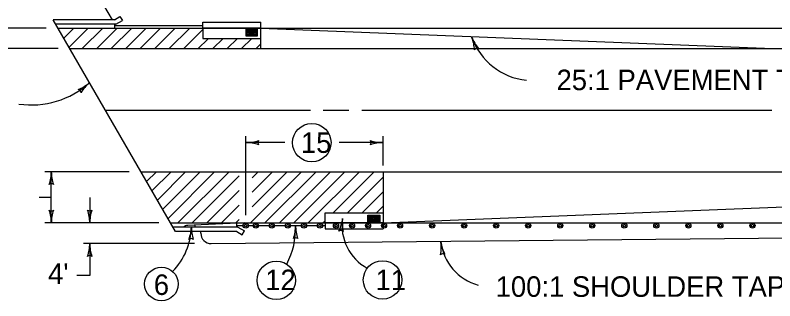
# Model space of a CAD drawing. Extents: x 1007 to 1035.5, y 1000.5 to 1021.5.
# Drawn here: x 1012.37 to 1019.78, y 1012.54 to 1015.33 of the extents above; entities that cross this region are included whole.
import ezdxf

# ---------------------------------------------------------------- set-up
doc = ezdxf.new("R2010")
doc.units = 0
for name, color, linetype in [('Level 1', 7, 'Continuous'), ('Level 40', 7, 'Continuous'), ('Level 5', 7, 'Continuous')]:
    doc.layers.add(name, color=color, linetype=linetype)

msp = doc.modelspace()

# ---------------------------------------------------------------- linework, layer by layer
at = {"layer": 'Level 1'}
for p, q in [((1013.32, 1015.2817), (1011.9133, 1017.7167)), ((1013.935, 1013.2167), (1012.7417, 1015.2817)), ((1014.2017, 1015.2583), (1014.7683, 1015.2583)), ((1014.2017, 1015.2), (1014.2017, 1015.2583)), ((1014.7683, 1015.2), (1014.7683, 1015.2583)), ((1012.79, 1015.2), (1033.6083, 1015.2)), ((1012.845, 1015.1033), (1012.9417, 1015.2)), ((1012.8967, 1015.0133), (1013.0833, 1015.2)), ((1013.025, 1015), (1013.225, 1015.2)), ((1013.1667, 1015), (1013.3667, 1015.2)), ((1013.3083, 1015), (1013.5083, 1015.2)), ((1013.34, 1015.225), (1014.2017, 1015.225)), ((1013.45, 1015), (1013.65, 1015.2)), ((1013.59, 1015), (1013.79, 1015.2)), ((1013.7336, 1015), (1013.9317, 1015.2)), ((1013.8733, 1015), (1014.0733, 1015.2)), ((1014.015, 1015), (1014.2017, 1015.1867)), ((1014.7683, 1015.2), (1014.2017, 1015.2)), ((1014.7683, 1015.2), (1014.2017, 1015.2)), ((1014.2017, 1015.2), (1014.2017, 1015.1)), ((1014.735, 1015.2), (1014.62, 1015.2)), ((1014.62, 1015.2), (1014.62, 1015.125)), ((1014.735, 1015.125), (1014.735, 1015.2)), ((1014.7683, 1015), (1014.7683, 1015.2)), ((1014.7683, 1015.1983), (1019.7617, 1015)), ((1014.1567, 1015), (1014.25, 1015.0933)), ((1014.1567, 1015), (1014.25, 1015.0933)), ((1014.2017, 1015.1), (1014.7683, 1015.1)), ((1014.2983, 1015), (1014.3983, 1015.1)), ((1014.44, 1015), (1014.54, 1015.1)), ((1014.58, 1015), (1014.68, 1015.1)), ((1014.62, 1015.125), (1014.735, 1015.125)), ((1014.7217, 1015), (1014.7683, 1015.0467)), ((1012.905, 1015), (1033.6083, 1015)), ((1013.2567, 1014.9967), (1013.2583, 1015)), ((1013.3283, 1014.9983), (1013.33, 1015)), ((1013.4, 1014.9983), (1013.4, 1015)), ((1013.5983, 1013.8), (1033.6083, 1013.8)), ((1013.6533, 1013.7033), (1013.75, 1013.8)), ((1013.705, 1013.6133), (1013.8917, 1013.8)), ((1013.7583, 1013.5233), (1014.0333, 1013.8)), ((1013.81, 1013.4333), (1014.175, 1013.8)), ((1013.8617, 1013.3433), (1014.3167, 1013.8)), ((1013.9583, 1013.3), (1014.4583, 1013.8)), ((1014.0983, 1013.3), (1014.5575, 1013.7592)), ((1014.665, 1013.3), (1015.165, 1013.8)), ((1014.6825, 1013.4577), (1015.0233, 1013.8)), ((1014.6825, 1013.5994), (1014.8817, 1013.8)), ((1014.6825, 1013.7415), (1014.74, 1013.8)), ((1014.8067, 1013.3), (1015.3067, 1013.8)), ((1014.9483, 1013.3), (1015.4483, 1013.8)), ((1015.0883, 1013.3), (1015.5883, 1013.8)), ((1015.23, 1013.3), (1015.73, 1013.8)), ((1015.4717, 1013.4), (1015.8717, 1013.8)), ((1015.9617, 1013.8), (1015.9617, 1013.3)), ((1015.9617, 1013.3), (1028.4617, 1013.8)), ((1015.6133, 1013.4), (1015.9617, 1013.7467)), ((1014.2383, 1013.2967), (1014.5575, 1013.6158)), ((1012.7233, 1013.55), (1012.6033, 1013.55)), ((1015.755, 1013.4), (1015.9617, 1013.605)), ((1014.38, 1013.2983), (1014.5575, 1013.4744)), ((1015.8967, 1013.4), (1015.9617, 1013.465)), ((1015.395, 1013.4), (1015.9617, 1013.4)), ((1015.395, 1013.3), (1015.395, 1013.4)), ((1014.5233, 1013.3), (1014.5575, 1013.3333)), ((1015.3717, 1013.3), (1015.395, 1013.3217)), ((1015.8117, 1013.375), (1015.9283, 1013.375)), ((1015.8117, 1013.3), (1015.8117, 1013.375)), ((1015.9283, 1013.375), (1015.9283, 1013.3)), ((1013.8867, 1013.3), (1014.6067, 1013.3)), ((1014.6083, 1013.3), (1014.0467, 1013.275)), ((1014.125, 1013.2783), (1014.125, 1013.26)), ((1014.5317, 1013.275), (1014.5983, 1013.275)), ((1014.6067, 1013.3), (1024.06, 1013.3)), ((1014.6417, 1013.275), (1014.6983, 1013.275)), ((1014.74, 1013.275), (1014.855, 1013.275)), ((1014.8967, 1013.275), (1015.0117, 1013.275)), ((1015.0533, 1013.275), (1015.1667, 1013.275)), ((1015.21, 1013.275), (1015.3233, 1013.275)), ((1015.3667, 1013.275), (1015.395, 1013.275)), ((1015.9617, 1013.3), (1015.395, 1013.3)), ((1015.9617, 1013.3), (1015.395, 1013.3)), ((1015.395, 1013.3), (1015.395, 1013.2417)), ((1015.395, 1013.2417), (1015.9617, 1013.2417)), ((1015.9283, 1013.3), (1015.8117, 1013.3)), ((1015.9617, 1013.2983), (1015.9617, 1013.2417)), ((1014.5317, 1013.2167), (1013.935, 1013.2167)), ((1014.1817, 1013.2), (1014.1817, 1013.2167)), ((1014.2817, 1013.0983), (1024.2817, 1013.2)), ((1014.1817, 1013.1167), (1014.1817, 1013.1167))]:
    msp.add_line(p, q, dxfattribs=at)
for points in [[(1014.6267, 1015.175), (1014.635, 1015.175), (1014.635, 1015.1917), (1014.6267, 1015.1917), (1014.6267, 1015.175)], [(1014.6267, 1015.1533), (1014.635, 1015.1533), (1014.635, 1015.17), (1014.6267, 1015.17), (1014.6267, 1015.1533)], [(1014.64, 1015.175), (1014.6483, 1015.175), (1014.6483, 1015.1917), (1014.64, 1015.1917), (1014.64, 1015.175)], [(1014.64, 1015.1533), (1014.6483, 1015.1533), (1014.6483, 1015.17), (1014.64, 1015.17), (1014.64, 1015.1533)], [(1014.6533, 1015.175), (1014.6617, 1015.175), (1014.6617, 1015.1917), (1014.6533, 1015.1917), (1014.6533, 1015.175)], [(1014.6533, 1015.1533), (1014.6617, 1015.1533), (1014.6617, 1015.17), (1014.6533, 1015.17), (1014.6533, 1015.1533)], [(1014.6667, 1015.175), (1014.675, 1015.175), (1014.675, 1015.1917), (1014.6667, 1015.1917), (1014.6667, 1015.175)], [(1014.6667, 1015.1533), (1014.675, 1015.1533), (1014.675, 1015.17), (1014.6667, 1015.17), (1014.6667, 1015.1533)], [(1014.68, 1015.175), (1014.6883, 1015.175), (1014.6883, 1015.1917), (1014.68, 1015.1917), (1014.68, 1015.175)], [(1014.68, 1015.1533), (1014.6883, 1015.1533), (1014.6883, 1015.17), (1014.68, 1015.17), (1014.68, 1015.1533)], [(1014.6933, 1015.175), (1014.7017, 1015.175), (1014.7017, 1015.1917), (1014.6933, 1015.1917), (1014.6933, 1015.175)], [(1014.6933, 1015.1533), (1014.7017, 1015.1533), (1014.7017, 1015.17), (1014.6933, 1015.17), (1014.6933, 1015.1533)], [(1014.7083, 1015.175), (1014.7167, 1015.175), (1014.7167, 1015.1917), (1014.7083, 1015.1917), (1014.7083, 1015.175)], [(1014.7083, 1015.1533), (1014.7167, 1015.1533), (1014.7167, 1015.17), (1014.7083, 1015.17), (1014.7083, 1015.1533)], [(1014.7217, 1015.175), (1014.73, 1015.175), (1014.73, 1015.1917), (1014.7217, 1015.1917), (1014.7217, 1015.175)], [(1014.7217, 1015.175), (1014.73, 1015.175), (1014.73, 1015.1917), (1014.7217, 1015.1917), (1014.7217, 1015.175)], [(1014.7217, 1015.1533), (1014.73, 1015.1533), (1014.73, 1015.17), (1014.7217, 1015.17), (1014.7217, 1015.1533)], [(1014.7217, 1015.1533), (1014.73, 1015.1533), (1014.73, 1015.17), (1014.7217, 1015.17), (1014.7217, 1015.1533)], [(1014.6267, 1015.1317), (1014.635, 1015.1317), (1014.635, 1015.1483), (1014.6267, 1015.1483), (1014.6267, 1015.1317)], [(1014.64, 1015.1317), (1014.6483, 1015.1317), (1014.6483, 1015.1483), (1014.64, 1015.1483), (1014.64, 1015.1317)], [(1014.6533, 1015.1317), (1014.6617, 1015.1317), (1014.6617, 1015.1483), (1014.6533, 1015.1483), (1014.6533, 1015.1317)], [(1014.6667, 1015.1317), (1014.675, 1015.1317), (1014.675, 1015.1483), (1014.6667, 1015.1483), (1014.6667, 1015.1317)], [(1014.68, 1015.1317), (1014.6883, 1015.1317), (1014.6883, 1015.1483), (1014.68, 1015.1483), (1014.68, 1015.1317)], [(1014.6933, 1015.1317), (1014.7017, 1015.1317), (1014.7017, 1015.1483), (1014.6933, 1015.1483), (1014.6933, 1015.1317)], [(1014.7083, 1015.1317), (1014.7167, 1015.1317), (1014.7167, 1015.1483), (1014.7083, 1015.1483), (1014.7083, 1015.1317)], [(1014.7217, 1015.1317), (1014.73, 1015.1317), (1014.73, 1015.1483), (1014.7217, 1015.1483), (1014.7217, 1015.1317)], [(1014.7217, 1015.1317), (1014.73, 1015.1317), (1014.73, 1015.1483), (1014.7217, 1015.1483), (1014.7217, 1015.1317)], [(1013.2517, 1014.4), (1015.2517, 1014.4)], [(1015.3767, 1014.4), (1015.6267, 1014.4)], [(1015.7517, 1014.4), (1019.7517, 1014.4)], [(1015.8183, 1013.3667), (1015.8267, 1013.3667), (1015.8267, 1013.35), (1015.8183, 1013.35), (1015.8183, 1013.3667)], [(1015.8183, 1013.345), (1015.8267, 1013.345), (1015.8267, 1013.3283), (1015.8183, 1013.3283), (1015.8183, 1013.345)], [(1015.8183, 1013.3233), (1015.8267, 1013.3233), (1015.8267, 1013.3067), (1015.8183, 1013.3067), (1015.8183, 1013.3233)], [(1015.8317, 1013.3667), (1015.84, 1013.3667), (1015.84, 1013.35), (1015.8317, 1013.35), (1015.8317, 1013.3667)], [(1015.8317, 1013.345), (1015.84, 1013.345), (1015.84, 1013.3283), (1015.8317, 1013.3283), (1015.8317, 1013.345)], [(1015.8317, 1013.3233), (1015.84, 1013.3233), (1015.84, 1013.3067), (1015.8317, 1013.3067), (1015.8317, 1013.3233)], [(1015.845, 1013.3667), (1015.8533, 1013.3667), (1015.8533, 1013.35), (1015.845, 1013.35), (1015.845, 1013.3667)], [(1015.845, 1013.345), (1015.8533, 1013.345), (1015.8533, 1013.3283), (1015.845, 1013.3283), (1015.845, 1013.345)], [(1015.845, 1013.3233), (1015.8533, 1013.3233), (1015.8533, 1013.3067), (1015.845, 1013.3067), (1015.845, 1013.3233)], [(1015.8583, 1013.3667), (1015.8667, 1013.3667), (1015.8667, 1013.35), (1015.8583, 1013.35), (1015.8583, 1013.3667)], [(1015.8583, 1013.345), (1015.8667, 1013.345), (1015.8667, 1013.3283), (1015.8583, 1013.3283), (1015.8583, 1013.345)], [(1015.8583, 1013.3233), (1015.8667, 1013.3233), (1015.8667, 1013.3067), (1015.8583, 1013.3067), (1015.8583, 1013.3233)], [(1015.8733, 1013.3667), (1015.8817, 1013.3667), (1015.8817, 1013.35), (1015.8733, 1013.35), (1015.8733, 1013.3667)], [(1015.8733, 1013.345), (1015.8817, 1013.345), (1015.8817, 1013.3283), (1015.8733, 1013.3283), (1015.8733, 1013.345)], [(1015.8733, 1013.3233), (1015.8817, 1013.3233), (1015.8817, 1013.3067), (1015.8733, 1013.3067), (1015.8733, 1013.3233)], [(1015.8867, 1013.3667), (1015.895, 1013.3667), (1015.895, 1013.35), (1015.8867, 1013.35), (1015.8867, 1013.3667)], [(1015.8867, 1013.345), (1015.895, 1013.345), (1015.895, 1013.3283), (1015.8867, 1013.3283), (1015.8867, 1013.345)], [(1015.8867, 1013.3233), (1015.895, 1013.3233), (1015.895, 1013.3067), (1015.8867, 1013.3067), (1015.8867, 1013.3233)], [(1015.9, 1013.3667), (1015.9083, 1013.3667), (1015.9083, 1013.35), (1015.9, 1013.35), (1015.9, 1013.3667)], [(1015.9, 1013.345), (1015.9083, 1013.345), (1015.9083, 1013.3283), (1015.9, 1013.3283), (1015.9, 1013.345)], [(1015.9, 1013.3233), (1015.9083, 1013.3233), (1015.9083, 1013.3067), (1015.9, 1013.3067), (1015.9, 1013.3233)], [(1015.9133, 1013.3667), (1015.9217, 1013.3667), (1015.9217, 1013.35), (1015.9133, 1013.35), (1015.9133, 1013.3667)], [(1015.9133, 1013.3667), (1015.9217, 1013.3667), (1015.9217, 1013.35), (1015.9133, 1013.35), (1015.9133, 1013.3667)], [(1015.9133, 1013.345), (1015.9217, 1013.345), (1015.9217, 1013.3283), (1015.9133, 1013.3283), (1015.9133, 1013.345)], [(1015.9133, 1013.345), (1015.9217, 1013.345), (1015.9217, 1013.3283), (1015.9133, 1013.3283), (1015.9133, 1013.345)], [(1015.9133, 1013.3233), (1015.9217, 1013.3233), (1015.9217, 1013.3067), (1015.9133, 1013.3067), (1015.9133, 1013.3233)], [(1015.9133, 1013.3233), (1015.9217, 1013.3233), (1015.9217, 1013.3067), (1015.9133, 1013.3067), (1015.9133, 1013.3233)]]:
    msp.add_lwpolyline(points, dxfattribs=at)
for centre, radius in [((1014.6195, 1013.2743), 0.025), ((1014.6195, 1013.2743), 0.0125), ((1014.7195, 1013.2743), 0.025), ((1014.7195, 1013.2743), 0.0125), ((1014.8758, 1013.2743), 0.025), ((1014.8758, 1013.2743), 0.0125), ((1015.032, 1013.2743), 0.025), ((1015.032, 1013.2743), 0.0125), ((1015.1883, 1013.2743), 0.025), ((1015.1883, 1013.2743), 0.0125), ((1015.3445, 1013.2743), 0.025), ((1015.3445, 1013.2743), 0.0125), ((1015.5008, 1013.2743), 0.025), ((1015.5008, 1013.2743), 0.0125), ((1015.657, 1013.2743), 0.025), ((1015.657, 1013.2743), 0.0125), ((1015.8133, 1013.2743), 0.025), ((1015.8133, 1013.2743), 0.0125), ((1015.9695, 1013.2743), 0.025), ((1015.9695, 1013.2743), 0.0125), ((1016.1258, 1013.2743), 0.025), ((1016.1258, 1013.2743), 0.0125), ((1016.4383, 1013.2743), 0.025), ((1016.4383, 1013.2743), 0.0125), ((1016.7508, 1013.2743), 0.025), ((1016.7508, 1013.2743), 0.0125), ((1017.0633, 1013.2743), 0.025), ((1017.0633, 1013.2743), 0.0125), ((1017.3758, 1013.2743), 0.025), ((1017.3758, 1013.2743), 0.0125), ((1017.6883, 1013.2743), 0.025), ((1017.6883, 1013.2743), 0.0125), ((1018.0008, 1013.2743), 0.025), ((1018.0008, 1013.2743), 0.0125), ((1018.3133, 1013.2743), 0.025), ((1018.3133, 1013.2743), 0.0125), ((1018.6258, 1013.2743), 0.025), ((1018.6258, 1013.2743), 0.0125), ((1018.9383, 1013.2743), 0.025), ((1018.9383, 1013.2743), 0.0125), ((1019.2508, 1013.2743), 0.025), ((1019.2508, 1013.2743), 0.0125), ((1019.5633, 1013.2743), 0.025), ((1019.5633, 1013.2743), 0.0125)]:
    msp.add_circle(centre, radius, dxfattribs=at)
for centre, radius, start, end in [((1012.8378, 1014.9661), 0.3937, 292.18752, 310.83425), ((1013.3527, 1014.3703), 0.3937, 130.84036, 149.50914), ((1013.3527, 1014.3703), 0.3937, 130.82813, 130.84036), ((1012.9819, 1014.5703), 0.0315, 359.61496, 81.73165), ((1012.3324, 1013.8), 0.3909, 341.34716, 359.99389), ((1013.1143, 1013.8), 0.3909, 179.98778, 180), ((1013.1143, 1013.8), 0.3909, 180, 198.66878), ((1012.7233, 1013.6513), 0.0313, 48.7746, 130.89129), ((1012.7234, 1013.4487), 0.0313, 228.7746, 310.89129), ((1012.3324, 1013.3), 0.3909, 0, 18.66878), ((1013.1143, 1013.3), 0.3909, 161.34716, 179.99389), ((1012.3324, 1013.3), 0.3909, 359.98778, 0), ((1014.0566, 1013.2069), 0.0691, 92.35962, 129.46334), ((1014.282, 1013.1993), 0.1, 180, 270)]:
    msp.add_arc(centre, radius, start, end, dxfattribs=at)
at = {"layer": 'Level 40'}
for p, q in [((1013.34, 1015.2817), (1012.7417, 1015.2817)), ((1013.34, 1015.2817), (1013.3933, 1015.3133)), ((1013.3517, 1015.2383), (1013.4167, 1015.275)), ((1013.3933, 1015.3133), (1013.4167, 1015.275)), ((1013.3517, 1015.2383), (1012.7683, 1015.2383)), ((1013.34, 1015.2383), (1013.34, 1015.2)), ((1014.5433, 1013.26), (1013.91, 1013.26)), ((1014.5317, 1013.26), (1014.5317, 1013.3)), ((1014.5317, 1013.2967), (1014.5317, 1013.3)), ((1014.5433, 1013.26), (1014.6083, 1013.2233)), ((1014.5317, 1013.2167), (1014.5867, 1013.185)), ((1014.5867, 1013.185), (1014.6083, 1013.2233))]:
    msp.add_line(p, q, dxfattribs=at)
at = {"layer": 'Level 5'}
for p, q in [((1012.6734, 1015.2), (1012.2283, 1015.2)), ((1012.789, 1015), (1012.2267, 1015)), ((1014.62, 1013.3751), (1014.62, 1014.145)), ((1015.9617, 1013.8617), (1015.9617, 1014.145)), ((1015.002, 1014.0833), (1014.62, 1014.0833)), ((1015.9617, 1014.0833), (1015.5309, 1014.0833)), ((1013.4824, 1013.8), (1012.6617, 1013.8)), ((1012.7233, 1013.3), (1012.7233, 1013.8)), ((1013.0983, 1013.55), (1013.0983, 1013.3)), ((1013.7713, 1013.3), (1012.6617, 1013.3)), ((1014.1201, 1013.1), (1013.0367, 1013.1)), ((1013.0983, 1013.1), (1013.0983, 1012.7867)), ((1013.0983, 1012.7867), (1012.9733, 1012.7867))]:
    msp.add_line(p, q, dxfattribs=at)
for centre, radius in [((1015.2647, 1014.0831), 0.1875), ((1013.7974, 1012.7052), 0.1639), ((1014.918, 1012.7407), 0.1875), ((1015.9545, 1012.7448), 0.1875)]:
    msp.add_circle(centre, radius, dxfattribs=at)
for centre, radius, start, end in [((1017.1906, 1015.2575), 0.3937, 201.77047, 201.7827), ((1017.4264, 1015.3265), 0.6387, 199.67683, 263.93213), ((1017.1906, 1015.2575), 0.3937, 201.7827, 220.45148), ((1016.4593, 1014.9653), 0.3937, 3.12986, 21.77659), ((1016.8804, 1014.9724), 0.0315, 70.55729, 152.67399), ((1012.5284, 1015.2985), 0.8478, 261.76811, 311.96486), ((1014.62, 1014.4771), 0.3938, 269.98778, 270), ((1014.62, 1014.4771), 0.3938, 270, 288.66878), ((1014.62, 1013.6896), 0.3938, 71.34716, 89.99389), ((1014.7697, 1014.0833), 0.0315, 138.7746, 220.89129), ((1015.8119, 1014.0834), 0.0315, 318.7746, 40.89129), ((1015.9617, 1013.6896), 0.3937, 90, 108.66878), ((1015.9617, 1014.4771), 0.3937, 251.34716, 269.99389), ((1015.9617, 1013.6896), 0.3937, 89.98778, 90), ((1013.0984, 1013.4497), 0.0315, 228.7746, 310.89129), ((1012.7046, 1013.3), 0.3938, 0, 18.66878), ((1013.4921, 1013.3), 0.3938, 161.34716, 179.99389), ((1015.1735, 1013.3893), 0.3937, 334.77066, 353.41739), ((1016.0313, 1013.2736), 0.4719, 171.39708, 241.46503), ((1015.9558, 1013.2991), 0.3937, 173.42351, 192.09229), ((1015.9558, 1013.2991), 0.3937, 173.41128, 173.42351), ((1012.7046, 1013.3), 0.3938, 359.98778, 0), ((1013.4475, 1013.2772), 0.6429, 315.48806, 358.96524), ((1013.6967, 1013.2774), 0.3937, 339.62017, 358.2669), ((1014.4838, 1013.2537), 0.3937, 178.27301, 196.94179), ((1014.4838, 1013.2537), 0.3937, 178.26079, 178.27301), ((1014.3657, 1013.2484), 0.7413, 331.93243, 1.94971), ((1014.7128, 1013.2737), 0.3938, 341.34716, 359.99389), ((1015.5003, 1013.2737), 0.3938, 179.98778, 180), ((1015.5003, 1013.2737), 0.3938, 180, 198.66878), ((1015.5475, 1013.1954), 0.0315, 42.1981, 124.3148), ((1012.7046, 1013.1), 0.3938, 341.34716, 359.99389), ((1013.4921, 1013.1), 0.3938, 179.98778, 180), ((1013.4921, 1013.1), 0.3938, 180, 198.66878), ((1014.0857, 1013.1159), 0.0315, 47.04761, 129.1643), ((1015.1065, 1013.1239), 0.0315, 48.7746, 130.89129), ((1016.1338, 1013.0646), 0.3938, 348.9418, 7.58853), ((1017.0198, 1013.175), 0.4991, 186.71564, 254.60216), ((1016.9144, 1013.1687), 0.3938, 187.59464, 206.26343), ((1016.9144, 1013.1687), 0.3938, 187.58242, 187.59464), ((1013.0983, 1012.9503), 0.0315, 48.7746, 130.89129), ((1016.5438, 1012.9682), 0.0315, 56.36924, 138.48594)]:
    msp.add_arc(centre, radius, start, end, dxfattribs=at)

# ---------------------------------------------------------------- texts
for s, p in [('25:1 PAVEMENT TAPER', (1017.6522, 1014.595)), ('15', (1015.1583, 1013.9833)), ("4'", (1012.6917, 1012.7061)), ('6', (1013.7233, 1012.5983)), ('12', (1014.81, 1012.645)), ('11', (1015.8867, 1012.645)), ('100:1 SHOULDER TAPER', (1017.0583, 1012.58))]:
    msp.add_text(s, height=0.2, dxfattribs=at).set_placement(p)

doc.saveas('drawing.dxf')
